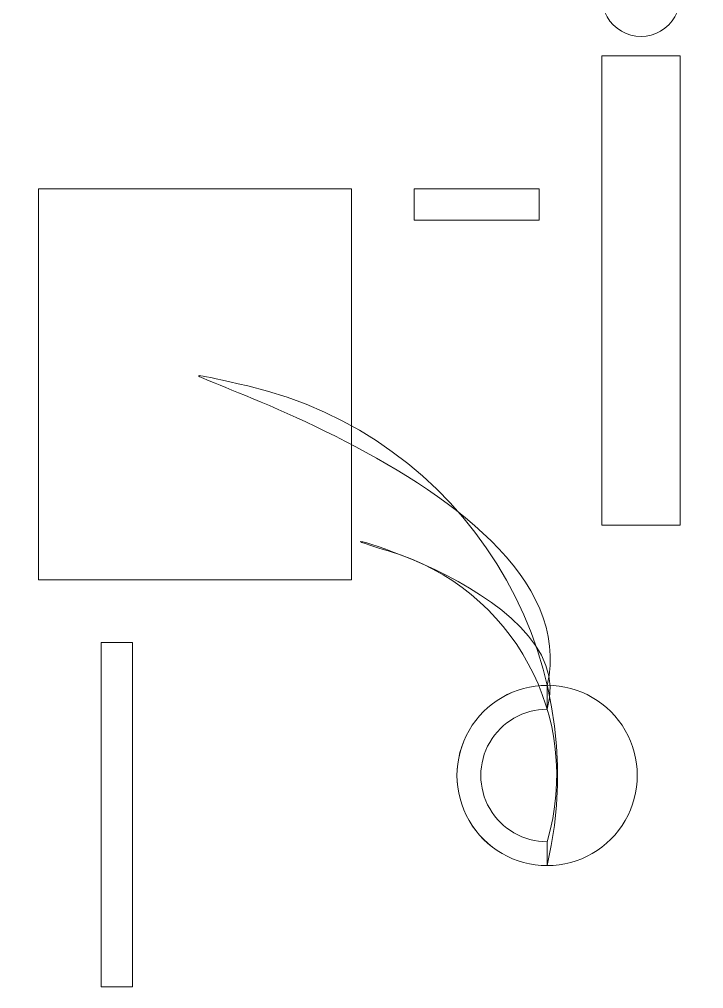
# Model space of a CAD drawing. Header units: millimetres. Extents: x -86 to 67, y -55 to 52.
# Drawn here: x 44.37 to 48.74, y -50.57 to -44.38 of the extents above; entities that cross this region are included whole.
import ezdxf

# ---------------------------------------------------------------- set-up
doc = ezdxf.new("R2010")
doc.units = ezdxf.units.MM
doc.header["$MEASUREMENT"] = 0
for name, color, linetype in [('BG_OUTLINE', 7, 'Continuous'), ('PG_SILKSCREEN_TOP', 7, 'Continuous'), ('PIN_TOP', 7, 'Continuous')]:
    doc.layers.add(name, color=color, linetype=linetype)

msp = doc.modelspace()

# ---------------------------------------------------------------- linework, layer by layer
at = {"layer": 'BG_OUTLINE', "color": 3, "lineweight": 9}
for points, knots in [([(-60.0926, 34.7331), (-60.0926, 34.7331), (63.7724, 34.7331), (63.7724, 34.7331), (63.7724, 34.7331), (64.585, 34.7336), (65.3646, 34.4113), (65.9396, 33.837), (65.9396, 33.837), (66.5146, 33.2627), (66.8379, 32.4797), (66.8384, 31.667), (66.8384, 31.667), (66.8384, 31.667), (66.8412, -52.28), (66.8412, -52.28), (66.8412, -52.28), (66.8412, -52.28), (66.8384, -52.1933), (66.8384, -52.1933), (66.8384, -52.1933), (66.8389, -53.006), (66.5166, -53.7856), (65.9424, -54.3606), (65.9424, -54.3606), (65.3681, -54.9356), (64.585, -55.2589), (63.7724, -55.2594), (63.7724, -55.2594), (63.7724, -55.2594), (-60.1869, -55.2594), (-60.1869, -55.2594), (-60.1869, -55.2594), (-60.1869, -55.2594), (-60.0853, -55.2518), (-60.0853, -55.2518), (-60.0853, -55.2518), (-60.8979, -55.2523), (-61.6775, -54.9299), (-62.2525, -54.3557), (-62.2525, -54.3557), (-62.8275, -53.7814), (-63.1508, -52.9984), (-63.1513, -52.1857), (-63.1513, -52.1857), (-63.1513, -52.1857), (-63.1587, 31.667), (-63.1587, 31.667), (-63.1587, 31.667), (-63.1592, 32.4797), (-62.8369, 33.2593), (-62.2626, 33.8343), (-62.2626, 33.8343), (-61.6883, 34.4093), (-60.9053, 34.7326), (-60.0926, 34.7331)], [0, 0, 0, 0, 0.071429, 0.071429, 0.071429, 0.071429, 0.142857, 0.142857, 0.142857, 0.142857, 0.214286, 0.214286, 0.214286, 0.214286, 0.285714, 0.285714, 0.285714, 0.285714, 0.357143, 0.357143, 0.357143, 0.357143, 0.428571, 0.428571, 0.428571, 0.428571, 0.5, 0.5, 0.5, 0.5, 0.571429, 0.571429, 0.571429, 0.571429, 0.642857, 0.642857, 0.642857, 0.642857, 0.714286, 0.714286, 0.714286, 0.714286, 0.785714, 0.785714, 0.785714, 0.785714, 0.857143, 0.857143, 0.857143, 0.857143, 0.928571, 0.928571, 0.928571, 0.928571, 1, 1, 1, 1]), ([(47.7451, -49.7849), (47.9509, -49.7849), (48.1412, -49.6751), (48.2441, -49.4968), (48.2441, -49.4968), (48.347, -49.3185), (48.347, -49.0989), (48.2441, -48.9206), (48.2441, -48.9206), (48.1412, -48.7423), (47.9509, -48.6325), (47.7451, -48.6325), (47.7451, -48.6325), (47.5392, -48.6325), (47.349, -48.7423), (47.2461, -48.9206), (47.2461, -48.9206), (47.1432, -49.0989), (47.1432, -49.3185), (47.2461, -49.4968), (47.2461, -49.4968), (47.349, -49.6751), (47.5392, -49.7849), (47.7451, -49.7849)], [0, 0, 0, 0, 0.166667, 0.166667, 0.166667, 0.166667, 0.333333, 0.333333, 0.333333, 0.333333, 0.5, 0.5, 0.5, 0.5, 0.666667, 0.666667, 0.666667, 0.666667, 0.833333, 0.833333, 0.833333, 0.833333, 1, 1, 1, 1])]:
    msp.add_open_spline(points, degree=3, knots=knots, dxfattribs=at)
at = {"layer": 'PG_SILKSCREEN_TOP', "color": 6, "lineweight": 9}
for points, knots in [([(48.595, -44.234), (48.595, -44.3233), (48.5474, -44.4058), (48.47, -44.4505), (48.47, -44.4505), (48.3927, -44.4952), (48.2974, -44.4952), (48.22, -44.4505), (48.22, -44.4505), (48.1427, -44.4059), (48.095, -44.3234), (48.095, -44.2341)], [0, 0, 0, 0, 0.333333, 0.333333, 0.333333, 0.333333, 0.666667, 0.666667, 0.666667, 0.666667, 1, 1, 1, 1]), ([(47.6951, -45.4592), (47.6951, -45.4592), (47.6951, -45.6591), (47.6951, -45.6591), (47.6951, -45.6591), (47.6951, -45.6591), (46.895, -45.6591), (46.895, -45.6591), (46.895, -45.6591), (46.895, -45.6591), (46.895, -45.4592), (46.895, -45.4592), (46.895, -45.4592), (46.895, -45.4592), (47.6951, -45.4592), (47.6951, -45.4592)], [0, 0, 0, 0, 0.25, 0.25, 0.25, 0.25, 0.5, 0.5, 0.5, 0.5, 0.75, 0.75, 0.75, 0.75, 1, 1, 1, 1]), ([(47.7451, -49.7852), (48.0633, -48.4101), (47.2067, -47.0374), (45.8316, -46.719), (45.8316, -46.719), (44.4566, -46.4005), (48.0638, -47.2578), (47.7451, -48.6328)], [0, 0, 0, 0, 0.5, 0.5, 0.5, 0.5, 1, 1, 1, 1]), ([(47.7451, -49.6328), (47.9791, -48.8409), (47.527, -48.0091), (46.7351, -47.7749), (46.7351, -47.7749), (45.9433, -47.5407), (47.9795, -47.9934), (47.7451, -48.7852)], [0, 0, 0, 0, 0.5, 0.5, 0.5, 0.5, 1, 1, 1, 1]), ([(44.8951, -48.359), (44.8951, -48.359), (45.095, -48.359), (45.095, -48.359), (45.095, -48.359), (45.095, -48.359), (45.095, -50.5591), (45.095, -50.5591), (45.095, -50.5591), (45.095, -50.5591), (44.8951, -50.5591), (44.8951, -50.5591), (44.8951, -50.5591), (44.8951, -50.5591), (44.8951, -48.359), (44.8951, -48.359)], [0, 0, 0, 0, 0.25, 0.25, 0.25, 0.25, 0.5, 0.5, 0.5, 0.5, 0.75, 0.75, 0.75, 0.75, 1, 1, 1, 1]), ([(47.7451, -48.6328), (47.5392, -48.6328), (47.349, -48.7426), (47.2461, -48.9209), (47.2461, -48.9209), (47.1431, -49.0992), (47.1432, -49.3189), (47.2462, -49.4972), (47.2462, -49.4972), (47.3491, -49.6755), (47.5392, -49.7852), (47.7451, -49.7852)], [0, 0, 0, 0, 0.333333, 0.333333, 0.333333, 0.333333, 0.666667, 0.666667, 0.666667, 0.666667, 1, 1, 1, 1]), ([(47.7451, -48.7852), (47.5937, -48.7852), (47.4537, -48.866), (47.378, -48.9971), (47.378, -48.9971), (47.3023, -49.1283), (47.3024, -49.2899), (47.3781, -49.421), (47.3781, -49.421), (47.4539, -49.5521), (47.5937, -49.6328), (47.7451, -49.6328)], [0, 0, 0, 0, 0.333333, 0.333333, 0.333333, 0.333333, 0.666667, 0.666667, 0.666667, 0.666667, 1, 1, 1, 1])]:
    msp.add_open_spline(points, degree=3, knots=knots, dxfattribs=at)
for points in [[(47.7451, -48.6328), (47.7451, -48.6328), (47.7451, -48.7852), (47.7451, -48.7852)], [(47.7451, -48.7852), (47.7451, -48.7852), (47.7451, -48.6328), (47.7451, -48.6328)], [(47.7451, -49.6328), (47.7451, -49.6328), (47.7451, -49.7852), (47.7451, -49.7852)], [(47.7451, -49.7852), (47.7451, -49.7852), (47.7451, -49.6328), (47.7451, -49.6328)]]:
    msp.add_open_spline(points, degree=3, dxfattribs=at)
at = {"layer": 'PIN_TOP', "lineweight": 9}
for points in [[(48.5951, -47.609), (48.5951, -47.609), (48.095, -47.609), (48.095, -47.609), (48.095, -47.609), (48.095, -47.609), (48.095, -44.609), (48.095, -44.609), (48.095, -44.609), (48.095, -44.609), (48.5951, -44.609), (48.5951, -44.609), (48.5951, -44.609), (48.5951, -44.609), (48.5951, -47.609), (48.5951, -47.609)], [(46.4949, -47.959), (46.4949, -47.959), (44.4949, -47.959), (44.4949, -47.959), (44.4949, -47.959), (44.4949, -47.959), (44.4949, -45.4589), (44.4949, -45.4589), (44.4949, -45.4589), (44.4949, -45.4589), (46.4949, -45.4589), (46.4949, -45.4589), (46.4949, -45.4589), (46.4949, -45.4589), (46.4949, -47.959), (46.4949, -47.959)]]:
    msp.add_open_spline(points, degree=3, knots=[0, 0, 0, 0, 0.25, 0.25, 0.25, 0.25, 0.5, 0.5, 0.5, 0.5, 0.75, 0.75, 0.75, 0.75, 1, 1, 1, 1], dxfattribs=at)

doc.saveas('drawing.dxf')
